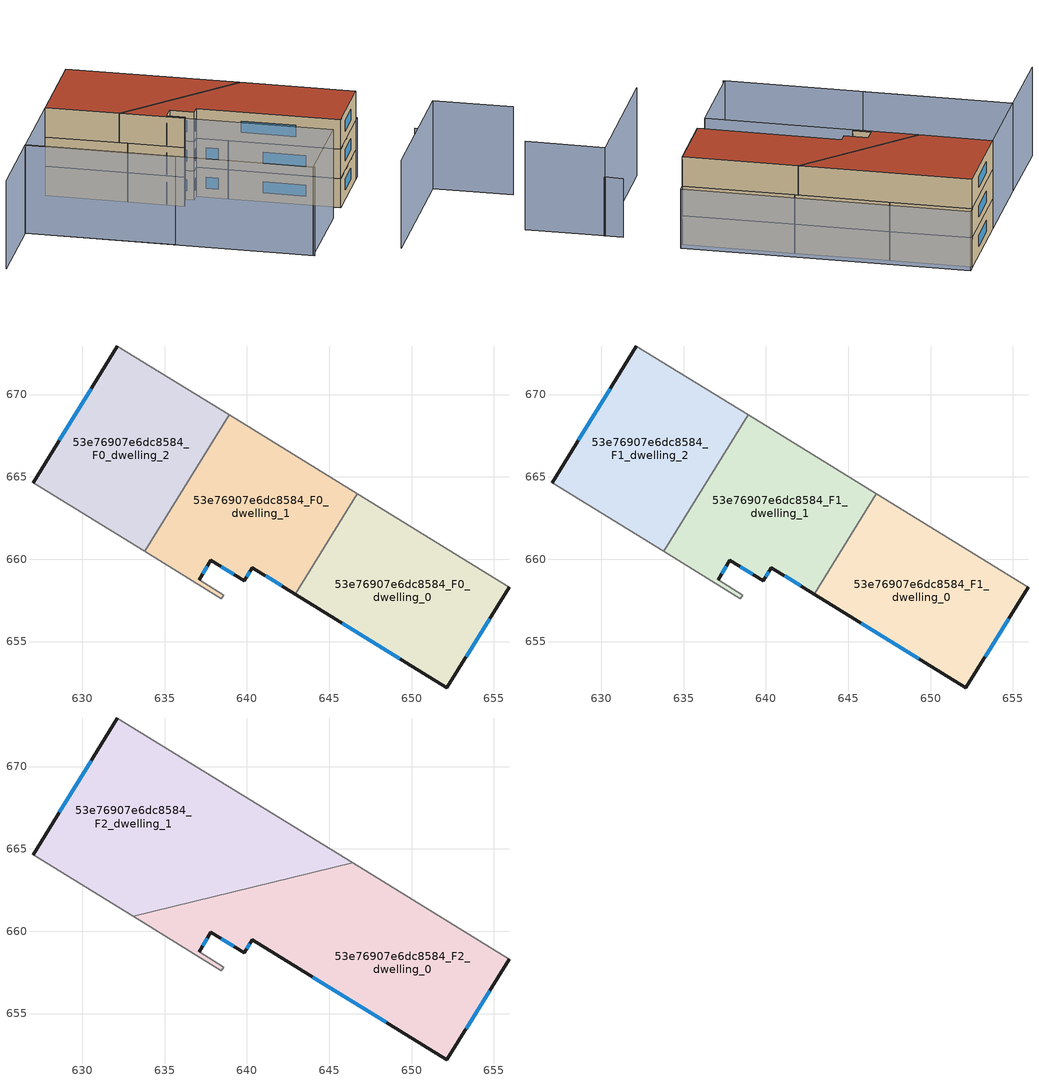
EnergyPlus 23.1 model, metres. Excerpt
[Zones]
53e76907e6dc8584_F0_dwelling_0
 floor ground (EU_floor_Construction): 655.91,658.3 652.13,652.18 642.93,657.88 646.69,663.98 z0
 wall outside (EU_wall_Construction): 642.93,657.88 652.13,652.18 655.91,658.3 z0:3
 wall adiabatic (EU_wall_Construction): 655.91,658.3 646.69,663.98 z0:3
 wall to 53e76907e6dc8584_F0_dwelling_1 (EU_wall_Construction): 646.69,663.98 642.93,657.88 z0:3
 window (EU_Window_Construction): 653.31,654.09 654.73,656.4 / 645.8,656.1 649.26,653.96 z0.93:2.07
53e76907e6dc8584_F0_dwelling_1
 floor ground (EU_floor_Construction): 646.69,663.98 642.93,657.88 640.33,659.49 639.83,658.69 637.81,659.95 637.09,658.74 638.58,657.82 638.45,657.61 633.8,660.47 638.91,668.77 z0
 wall outside (EU_wall_Construction): 637.09,658.74 637.81,659.95 639.83,658.69 640.33,659.49 642.93,657.88 z0:3
 wall adiabatic (EU_wall_Construction): 633.8,660.47 638.45,657.61 638.58,657.82 637.09,658.74 / 646.69,663.98 638.91,668.77 z0:3
 wall to 53e76907e6dc8584_F0_dwelling_2 (EU_wall_Construction): 638.91,668.77 633.8,660.47 z0:3
 window (EU_Window_Construction): 637.31,659.12 637.59,659.57 / 641.14,658.99 642.12,658.38 / 639.99,658.94 640.17,659.24 / 638.44,659.56 639.2,659.08 z0.93:2.07
53e76907e6dc8584_F0_dwelling_2
 floor ground (EU_floor_Construction): 638.91,668.77 633.8,660.47 627,664.66 632.13,672.94 z0
 wall outside (EU_wall_Construction): 632.13,672.94 627,664.66 z0:3
 wall adiabatic (EU_wall_Construction): 627,664.66 633.8,660.47 / 638.91,668.77 632.13,672.94 z0:3
 window (EU_Window_Construction): 630.53,670.36 628.6,667.24 z0.93:2.07
53e76907e6dc8584_F1_dwelling_0
 floor to 53e76907e6dc8584_F0_dwelling_0 (EU_floor_Construction): 655.91,658.3 652.13,652.18 642.93,657.88 646.69,663.98 z3
 wall outside (EU_wall_Construction): 642.93,657.88 652.13,652.18 655.91,658.3 z3:6
 wall adiabatic (EU_wall_Construction): 655.91,658.3 646.69,663.98 z3:6
 wall to 53e76907e6dc8584_F1_dwelling_1 (EU_wall_Construction): 646.69,663.98 642.93,657.88 z3:6
 window (EU_Window_Construction): 653.31,654.09 654.73,656.4 / 645.8,656.1 649.26,653.96 z3.93:5.07
53e76907e6dc8584_F1_dwelling_1
 floor to 53e76907e6dc8584_F0_dwelling_1 (EU_floor_Construction): 646.69,663.98 642.93,657.88 640.33,659.49 639.83,658.69 637.81,659.95 637.09,658.74 638.58,657.82 638.45,657.61 633.8,660.47 638.91,668.77 z3
 wall outside (EU_wall_Construction): 637.09,658.74 637.81,659.95 639.83,658.69 640.33,659.49 642.93,657.88 z3:6
 wall adiabatic (EU_wall_Construction): 633.8,660.47 638.45,657.61 638.58,657.82 637.09,658.74 / 646.69,663.98 638.91,668.77 z3:6
 wall to 53e76907e6dc8584_F1_dwelling_2 (EU_wall_Construction): 638.91,668.77 633.8,660.47 z3:6
 window (EU_Window_Construction): 637.31,659.12 637.59,659.57 / 641.14,658.99 642.12,658.38 / 639.99,658.94 640.17,659.24 / 638.44,659.56 639.2,659.08 z3.93:5.07
53e76907e6dc8584_F1_dwelling_2
 floor to 53e76907e6dc8584_F0_dwelling_2 (EU_floor_Construction): 638.91,668.77 633.8,660.47 627,664.66 632.13,672.94 z3
 wall outside (EU_wall_Construction): 632.13,672.94 627,664.66 z3:6
 wall adiabatic (EU_wall_Construction): 627,664.66 633.8,660.47 / 638.91,668.77 632.13,672.94 z3:6
 window (EU_Window_Construction): 630.53,670.36 628.6,667.24 z3.93:5.07
53e76907e6dc8584_F2_dwelling_0
 floor to 53e76907e6dc8584_F1_dwelling_0 (EU_floor_Construction): 655.91,658.3 652.13,652.18 642.93,657.88 646.69,663.98 z6
 floor to 53e76907e6dc8584_F1_dwelling_1 (EU_floor_Construction): 646.69,663.98 642.93,657.88 640.33,659.49 639.83,658.69 637.81,659.95 637.09,658.74 638.58,657.82 638.45,657.61 633.8,660.47 634.24,661.19 646.41,664.15 z6
 floor to 53e76907e6dc8584_F1_dwelling_2 (EU_floor_Construction): 634.24,661.19 633.8,660.47 633.08,660.91 z6
 wall outside (EU_wall_Construction): 637.09,658.74 637.81,659.95 639.83,658.69 640.33,659.49 652.13,652.18 655.91,658.3 z6:9
 wall adiabatic (EU_wall_Construction): 633.08,660.91 638.45,657.61 638.58,657.82 637.09,658.74 / 655.91,658.3 646.41,664.15 z6:9
 wall to 53e76907e6dc8584_F2_dwelling_1 (EU_wall_Construction): 646.41,664.15 633.08,660.91 z6:9
 window (EU_Window_Construction): 653.31,654.09 654.73,656.4 / 644,657.21 648.45,654.46 / 639.99,658.94 640.17,659.24 / 638.44,659.56 639.2,659.08 / 637.31,659.12 637.59,659.57 z6.93:8.07
 roof outside (EU_roof_Construction): 652.13,652.18 655.91,658.3 646.41,664.15 633.08,660.91 638.45,657.61 638.58,657.82 637.09,658.74 637.81,659.95 639.83,658.69 640.33,659.49 z9
53e76907e6dc8584_F2_dwelling_1
 floor to 53e76907e6dc8584_F1_dwelling_2 (EU_floor_Construction): 638.91,668.77 634.24,661.19 633.08,660.91 627,664.66 632.13,672.94 z6
 floor to 53e76907e6dc8584_F1_dwelling_1 (EU_floor_Construction): 646.41,664.15 634.24,661.19 638.91,668.77 z6
 wall outside (EU_wall_Construction): 632.13,672.94 627,664.66 z6:9
 wall adiabatic (EU_wall_Construction): 646.41,664.15 632.13,672.94 / 627,664.66 633.08,660.91 z6:9
 window (EU_Window_Construction): 630.53,670.36 628.6,667.24 z6.93:8.07
 roof outside (EU_roof_Construction): 646.41,664.15 632.13,672.94 627,664.66 633.08,660.91 z9
shading: 660.47,654.58 662.06,653.59 / 632.58,673.66 656.32,658.96 / 656.32,658.96 655.88,658.25 / 655.88,658.25 632.13,672.94 / 632.13,672.94 632.58,673.66 z0:6; 654.04,640.79 661.96,653.65 / 661.96,653.65 668.53,649.6 / 617.28,648.95 622.04,656.64 / 622.04,656.64 645.75,641.97 / 645.64,642.05 622.04,656.63 / 622.04,656.63 627.01,664.68 / 627.01,664.68 650.61,650.09 / 650.61,650.09 645.64,642.05 z0:9
[Building]
EU S2 Campaign: North Axis=0; Terrain=City; Solar Distribution=FullExterior
[Site:Location]
Montreal-Trudeau.Intl.AP: Latitude=45.4667; Longitude=-73.75; Time Zone=-5; Elevation=36
[SizingPeriod:WeatherFileDays]
AnnualSizingPeriod: Begin Month=1; Begin Day of Month=1; End Month=12; End Day of Month=31; Day of Week for Start Day=Monday; Use Weather File Daylight Saving Period=No; Use Weather File Rain and Snow Indicators=No
[MATERIAL]
EU_InternalMass_Material: Roughness=MediumRough; Thickness=0.1; Conductivity=1; Density=1800; Specific Heat=900; Thermal Absorptance=0.9; Solar Absorptance=0.7; Visible Absorptance=0.7
[MATERIAL:NOMASS] Roughness=MediumRough; Thermal Absorptance=0.9; Solar Absorptance=0.7; Visible Absorptance=0.7
Name | Thermal Resistance
EU_wall_NoMass; EU_floor_NoMass | 1.36485
EU_roof_NoMass | 2.55992
[WINDOWMATERIAL:SIMPLEGLAZINGSYSTEM]
EU_Window_SimpleGlazing: UFactor=3.92339; Solar Heat Gain Coefficient=0.8; Visible Transmittance=0.8
[CONSTRUCTION]
EU_wall_Construction: EU_wall_NoMass
EU_roof_Construction: EU_roof_NoMass
EU_floor_Construction: EU_floor_NoMass
EU_Window_Construction: EU_Window_SimpleGlazing
EU_InternalMass_Construction: EU_InternalMass_Material
[ZONE] Type=1; Multiplier=1; Ceiling Height=autocalculate; Floor Area=autocalculate; Part of Total Floor Area=Yes
Name | Volume
53e76907e6dc8584_F0_dwelling_0; 53e76907e6dc8584_F1_dwelling_0 | 233.076
53e76907e6dc8584_F2_dwelling_0 | 349.594
53e76907e6dc8584_F0_dwelling_1; 53e76907e6dc8584_F1_dwelling_1 | 233.054
53e76907e6dc8584_F2_dwelling_1 | 349.6
53e76907e6dc8584_F0_dwelling_2; 53e76907e6dc8584_F1_dwelling_2 | 233.071
[INTERNALMASS] Construction=EU_InternalMass_Construction
Name | Zone or ZoneList | Surface Area
53e76907e6dc8584_F0_dwelling_0_EU_InternalMass | 53e76907e6dc8584_F0_dwelling_0 | 77.6923
53e76907e6dc8584_F0_dwelling_1_EU_InternalMass | 53e76907e6dc8584_F0_dwelling_1 | 77.6849
53e76907e6dc8584_F0_dwelling_2_EU_InternalMass | 53e76907e6dc8584_F0_dwelling_2 | 77.6905
53e76907e6dc8584_F1_dwelling_0_EU_InternalMass | 53e76907e6dc8584_F1_dwelling_0 | 77.6923
53e76907e6dc8584_F1_dwelling_1_EU_InternalMass | 53e76907e6dc8584_F1_dwelling_1 | 77.6849
53e76907e6dc8584_F1_dwelling_2_EU_InternalMass | 53e76907e6dc8584_F1_dwelling_2 | 77.6905
53e76907e6dc8584_F2_dwelling_0_EU_InternalMass | 53e76907e6dc8584_F2_dwelling_0 | 116.532
53e76907e6dc8584_F2_dwelling_1_EU_InternalMass | 53e76907e6dc8584_F2_dwelling_1 | 116.531
[OTHEREQUIPMENT] Fuel Type=Electricity; Design Level Calculation Method=Watts/Area; Power per Zone Floor Area=1; Fraction Latent=0; Fraction Radiant=0; Fraction Lost=0; Carbon Dioxide Generation Rate=0; EndUse Subcategory=EU_Step8_InternalGains
Name | Zone or ZoneList or Space or SpaceList | Schedule
EU_Step8_InternalGain_53e76907e6dc8584_F0_dwelling_0_f000 | 53e76907e6dc8584_F0_dwelling_0 | EU_Step8_GainSchedule_53e76907e6dc8584_F0_dwelling_0_f000
EU_Step8_InternalGain_53e76907e6dc8584_F0_dwelling_1_f000 | 53e76907e6dc8584_F0_dwelling_1 | EU_Step8_GainSchedule_53e76907e6dc8584_F0_dwelling_1_f000
EU_Step8_InternalGain_53e76907e6dc8584_F0_dwelling_2_f000 | 53e76907e6dc8584_F0_dwelling_2 | EU_Step8_GainSchedule_53e76907e6dc8584_F0_dwelling_2_f000
EU_Step8_InternalGain_53e76907e6dc8584_F1_dwelling_0_f000 | 53e76907e6dc8584_F1_dwelling_0 | EU_Step8_GainSchedule_53e76907e6dc8584_F1_dwelling_0_f000
EU_Step8_InternalGain_53e76907e6dc8584_F1_dwelling_1_f000 | 53e76907e6dc8584_F1_dwelling_1 | EU_Step8_GainSchedule_53e76907e6dc8584_F1_dwelling_1_f000
EU_Step8_InternalGain_53e76907e6dc8584_F1_dwelling_2_f000 | 53e76907e6dc8584_F1_dwelling_2 | EU_Step8_GainSchedule_53e76907e6dc8584_F1_dwelling_2_f000
EU_Step8_InternalGain_53e76907e6dc8584_F2_dwelling_0_f000 | 53e76907e6dc8584_F2_dwelling_0 | EU_Step8_GainSchedule_53e76907e6dc8584_F2_dwelling_0_f000
EU_Step8_InternalGain_53e76907e6dc8584_F2_dwelling_1_f000 | 53e76907e6dc8584_F2_dwelling_1 | EU_Step8_GainSchedule_53e76907e6dc8584_F2_dwelling_1_f000
[ZONEVENTILATION:DESIGNFLOWRATE] Schedule=EU_AlwaysOn; Design Flow Rate Calculation Method=AirChanges/Hour; Air Changes per Hour=0.860309; Ventilation Type=Natural; Fan Pressure Rise=0; Fan Total Efficiency=1; Constant Term Coefficient=1; Temperature Term Coefficient=0; Velocity Term Coefficient=0; Velocity Squared Term Coefficient=0; Minimum Indoor Temperature=-100; Maximum Indoor Temperature=100; Delta Temperature=-100; Minimum Outdoor Temperature=-100; Maximum Outdoor Temperature=100; Maximum Wind Speed=40
Name | Zone or ZoneList or Space or SpaceList
EU_ConstantAir_53e76907e6dc8584_F0_dwelling_0 | 53e76907e6dc8584_F0_dwelling_0
EU_ConstantAir_53e76907e6dc8584_F0_dwelling_1 | 53e76907e6dc8584_F0_dwelling_1
EU_ConstantAir_53e76907e6dc8584_F0_dwelling_2 | 53e76907e6dc8584_F0_dwelling_2
EU_ConstantAir_53e76907e6dc8584_F1_dwelling_0 | 53e76907e6dc8584_F1_dwelling_0
EU_ConstantAir_53e76907e6dc8584_F1_dwelling_1 | 53e76907e6dc8584_F1_dwelling_1
EU_ConstantAir_53e76907e6dc8584_F1_dwelling_2 | 53e76907e6dc8584_F1_dwelling_2
EU_ConstantAir_53e76907e6dc8584_F2_dwelling_0 | 53e76907e6dc8584_F2_dwelling_0
EU_ConstantAir_53e76907e6dc8584_F2_dwelling_1 | 53e76907e6dc8584_F2_dwelling_1
[HVACTEMPLATE:THERMOSTAT] Constant Heating Setpoint=20; Constant Cooling Setpoint=50
EU_HeatOnly_53e76907e6dc8584_F0_dwelling_0; EU_HeatOnly_53e76907e6dc8584_F0_dwelling_1; EU_HeatOnly_53e76907e6dc8584_F0_dwelling_2; EU_HeatOnly_53e76907e6dc8584_F1_dwelling_0; EU_HeatOnly_53e76907e6dc8584_F1_dwelling_1; EU_HeatOnly_53e76907e6dc8584_F1_dwelling_2; EU_HeatOnly_53e76907e6dc8584_F2_dwelling_0; EU_HeatOnly_53e76907e6dc8584_F2_dwelling_1
[HVACTEMPLATE:ZONE:IDEALLOADSAIRSYSTEM] System Availability Schedule=EU_AlwaysOn; Maximum Heating Supply Air Temperature=50; Minimum Cooling Supply Air Temperature=13; Maximum Heating Supply Air Humidity Ratio=0.0156; Minimum Cooling Supply Air Humidity Ratio=0.0077; Heating Limit=NoLimit; Cooling Limit=NoLimit; Heating Availability Schedule=EU_AlwaysOn; Cooling Availability Schedule=EU_CoolingOff; Dehumidification Control Type=ConstantSensibleHeatRatio; Cooling Sensible Heat Ratio=0.7; Dehumidification Setpoint=60; Humidification Control Type=None; Humidification Setpoint=30; Outdoor Air Method=None; Outdoor Air Flow Rate per Person=0.00944; Outdoor Air Flow Rate per Zone Floor Area=0; Outdoor Air Flow Rate per Zone=0; Demand Controlled Ventilation Type=None; Outdoor Air Economizer Type=NoEconomizer; Heat Recovery Type=None; Sensible Heat Recovery Effectiveness=0.7; Latent Heat Recovery Effectiveness=0.65
Name | Template Thermostat
53e76907e6dc8584_F0_dwelling_0 | EU_HeatOnly_53e76907e6dc8584_F0_dwelling_0
53e76907e6dc8584_F0_dwelling_1 | EU_HeatOnly_53e76907e6dc8584_F0_dwelling_1
53e76907e6dc8584_F0_dwelling_2 | EU_HeatOnly_53e76907e6dc8584_F0_dwelling_2
53e76907e6dc8584_F1_dwelling_0 | EU_HeatOnly_53e76907e6dc8584_F1_dwelling_0
53e76907e6dc8584_F1_dwelling_1 | EU_HeatOnly_53e76907e6dc8584_F1_dwelling_1
53e76907e6dc8584_F1_dwelling_2 | EU_HeatOnly_53e76907e6dc8584_F1_dwelling_2
53e76907e6dc8584_F2_dwelling_0 | EU_HeatOnly_53e76907e6dc8584_F2_dwelling_0
53e76907e6dc8584_F2_dwelling_1 | EU_HeatOnly_53e76907e6dc8584_F2_dwelling_1
[SIZING:ZONE] Zone Cooling Design Supply Air Temperature Input Method=SupplyAirTemperature; Zone Cooling Design Supply Air Temperature=13; Zone Heating Design Supply Air Temperature Input Method=SupplyAirTemperature; Zone Heating Design Supply Air Temperature=50; Zone Cooling Design Supply Air Humidity Ratio=0.008; Zone Heating Design Supply Air Humidity Ratio=0.008; Cooling Design Air Flow Method=DesignDay; Cooling Design Air Flow Rate=0; Cooling Minimum Air Flow per Zone Floor Area=0.000762; Cooling Minimum Air Flow=0; Cooling Minimum Air Flow Fraction=0.2; Heating Design Air Flow Method=DesignDay; Heating Design Air Flow Rate=0; Heating Maximum Air Flow per Zone Floor Area=0.002032; Heating Maximum Air Flow=0.141576; Heating Maximum Air Flow Fraction=0.3; Account for Dedicated Outdoor Air System=No; Dedicated Outdoor Air System Control Strategy=NeutralSupplyAir; Dedicated Outdoor Air Low Setpoint Temperature for Design=autosize; Dedicated Outdoor Air High Setpoint Temperature for Design=autosize; Zone Load Sizing Method=Sensible Load Only No Latent Load; Zone Latent Cooling Design Supply Air Humidity Ratio Input Method=HumidityRatioDifference; Zone Cooling Design Supply Air Humidity Ratio Difference=0.005; Zone Latent Heating Design Supply Air Humidity Ratio Input Method=HumidityRatioDifference; Zone Humidification Design Supply Air Humidity Ratio Difference=0.005
53e76907e6dc8584_F0_dwelling_0; 53e76907e6dc8584_F0_dwelling_1; 53e76907e6dc8584_F0_dwelling_2; 53e76907e6dc8584_F1_dwelling_0; 53e76907e6dc8584_F1_dwelling_1; 53e76907e6dc8584_F1_dwelling_2; 53e76907e6dc8584_F2_dwelling_0; 53e76907e6dc8584_F2_dwelling_1
[SCHEDULE:CONSTANT]
Name | Hourly Value
EU_AlwaysOn | 1
EU_CoolingOff | 0
[SCHEDULE:FILE] Column Number=1; Rows to Skip at Top=0; Number of Hours of Data=8760; Column Separator=Comma; Interpolate to Timestep=No; Minutes per Item=60; Adjust Schedule for Daylight Savings=Yes
Name | File
EU_Step8_GainSchedule_53e76907e6dc8584_F0_dwelling_0_f000 | ../../schedules/53e76907e6dc8584/53e76907e6dc8584_F0_dwelling_0_f000_gain.csv
EU_Step8_GainSchedule_53e76907e6dc8584_F0_dwelling_1_f000 | ../../schedules/53e76907e6dc8584/53e76907e6dc8584_F0_dwelling_1_f000_gain.csv
EU_Step8_GainSchedule_53e76907e6dc8584_F0_dwelling_2_f000 | ../../schedules/53e76907e6dc8584/53e76907e6dc8584_F0_dwelling_2_f000_gain.csv
EU_Step8_GainSchedule_53e76907e6dc8584_F1_dwelling_0_f000 | ../../schedules/53e76907e6dc8584/53e76907e6dc8584_F1_dwelling_0_f000_gain.csv
EU_Step8_GainSchedule_53e76907e6dc8584_F1_dwelling_1_f000 | ../../schedules/53e76907e6dc8584/53e76907e6dc8584_F1_dwelling_1_f000_gain.csv
EU_Step8_GainSchedule_53e76907e6dc8584_F1_dwelling_2_f000 | ../../schedules/53e76907e6dc8584/53e76907e6dc8584_F1_dwelling_2_f000_gain.csv
EU_Step8_GainSchedule_53e76907e6dc8584_F2_dwelling_0_f000 | ../../schedules/53e76907e6dc8584/53e76907e6dc8584_F2_dwelling_0_f000_gain.csv
EU_Step8_GainSchedule_53e76907e6dc8584_F2_dwelling_1_f000 | ../../schedules/53e76907e6dc8584/53e76907e6dc8584_F2_dwelling_1_f000_gain.csv
